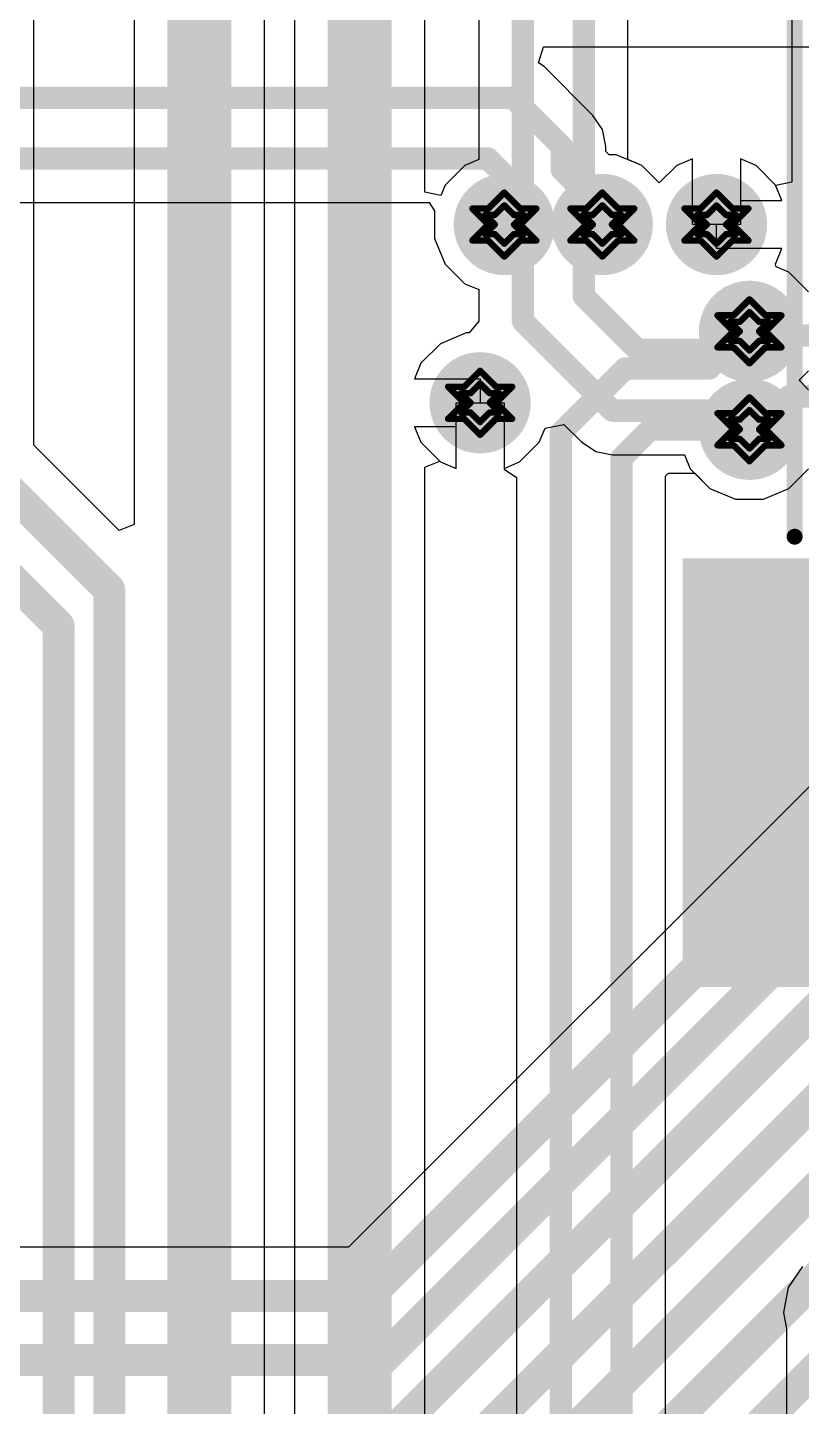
# Model space of a CAD drawing. Header units: inches. Extents: x -18 to 237, y -41 to 211.
# Drawn here: x 38.44 to 44.58, y 49.55 to 60.5 of the extents above; entities that cross this region are included whole.
import ezdxf

# ---------------------------------------------------------------- set-up
doc = ezdxf.new("R2010")
doc.units = ezdxf.units.IN
for name, color, linetype in [('Bottom Layer', 5, 'Continuous'), ('Bottom Solder', 6, 'Continuous'), ('Drill Drawing', 1, 'Continuous'), ('Top Layer', 1, 'Continuous'), ('Top Overlay', 2, 'Continuous'), ('Top Paste', 8, 'Continuous'), ('Top Solder', 216, 'Continuous'), ('Via Holes', 16, 'Continuous')]:
    doc.layers.add(name, color=color, linetype=linetype)

# ---------------------------------------------------------------- blocks, each defined once
blk = doc.blocks.new('91304_99_052R2_105')
at = {"layer": 'Top Layer'}
blk.add_hatch(color=1, dxfattribs=at).paths.add_polyline_path([(-13.5, -5.1), (-15.8, -5.1), (-15.8, -1.9), (-13.5, -1.9)])
at = {"layer": 'Top Paste'}
blk.add_hatch(color=8, dxfattribs=at).paths.add_polyline_path([(-13.5, -5.1), (-15.8, -5.1), (-15.8, -1.9), (-13.5, -1.9)])
at = {"layer": 'Top Solder'}
blk.add_hatch(color=216, dxfattribs=at).paths.add_polyline_path([(-13.398, -5.202), (-15.902, -5.202), (-15.902, -1.798), (-13.398, -1.798)])
at = {"layer": 'Top Overlay', "const_width": 0.127}
blk.add_lwpolyline([(-15.011, -1.626), (-15.011, 4.597)], dxfattribs=at)
at = {"layer": 'Top Overlay', "const_width": 0.0635}
blk.add_lwpolyline([(-15.043, -1.626, 1), (-14.98, -1.626, 1)], format="xyb", close=True, dxfattribs=at)

msp = doc.modelspace()

# ---------------------------------------------------------------- hatches: boundary and pattern name
at = {"layer": 'Bottom Layer'}
h = msp.add_hatch(color=5, dxfattribs=at)
edge = h.paths.add_edge_path()
edge.add_arc((42.224, 58.931), 0.3, 0, 360)
h = msp.add_hatch(color=5, dxfattribs=at)
edge = h.paths.add_edge_path()
edge.add_arc((43.002, 58.931), 0.3, 0, 360)
h = msp.add_hatch(color=5, dxfattribs=at)
edge = h.paths.add_edge_path()
edge.add_arc((43.909, 58.931), 0.3, 0, 360)
h = msp.add_hatch(color=5, dxfattribs=at)
edge = h.paths.add_edge_path()
edge.add_arc((44.171, 58.083), 0.3, 0, 360)
h = msp.add_hatch(color=5, dxfattribs=at)
edge = h.paths.add_edge_path()
edge.add_arc((42.032, 57.516), 0.3, 0, 360)
h = msp.add_hatch(color=5, dxfattribs=at)
edge = h.paths.add_edge_path()
edge.add_arc((44.171, 57.305), 0.3, 0, 360)
at = {"layer": 'Bottom Solder'}
h = msp.add_hatch(color=6, dxfattribs=at)
edge = h.paths.add_edge_path()
edge.add_arc((42.224, 58.931), 0.402, 0, 360)
h = msp.add_hatch(color=6, dxfattribs=at)
edge = h.paths.add_edge_path()
edge.add_arc((43.002, 58.931), 0.402, 0, 360)
h = msp.add_hatch(color=6, dxfattribs=at)
edge = h.paths.add_edge_path()
edge.add_arc((43.909, 58.931), 0.402, 0, 360)
h = msp.add_hatch(color=6, dxfattribs=at)
edge = h.paths.add_edge_path()
edge.add_arc((44.171, 58.083), 0.402, 0, 360)
h = msp.add_hatch(color=6, dxfattribs=at)
edge = h.paths.add_edge_path()
edge.add_arc((42.032, 57.516), 0.402, 0, 360)
h = msp.add_hatch(color=6, dxfattribs=at)
edge = h.paths.add_edge_path()
edge.add_arc((44.171, 57.305), 0.402, 0, 360)
at = {"layer": 'Top Layer'}
h = msp.add_hatch(color=1, dxfattribs=at)
edge = h.paths.add_edge_path()
edge.add_arc((42.224, 58.931), 0.3, 0, 360)
h = msp.add_hatch(color=1, dxfattribs=at)
edge = h.paths.add_edge_path()
edge.add_arc((43.002, 58.931), 0.3, 0, 360)
h = msp.add_hatch(color=1, dxfattribs=at)
edge = h.paths.add_edge_path()
edge.add_arc((43.909, 58.931), 0.3, 0, 360)
h = msp.add_hatch(color=1, dxfattribs=at)
edge = h.paths.add_edge_path()
edge.add_arc((44.171, 58.083), 0.3, 0, 360)
h = msp.add_hatch(color=1, dxfattribs=at)
edge = h.paths.add_edge_path()
edge.add_arc((42.032, 57.516), 0.3, 0, 360)
h = msp.add_hatch(color=1, dxfattribs=at)
edge = h.paths.add_edge_path()
edge.add_arc((44.171, 57.305), 0.3, 0, 360)
at = {"layer": 'Top Solder'}
h = msp.add_hatch(color=216, dxfattribs=at)
edge = h.paths.add_edge_path()
edge.add_arc((42.224, 58.931), 0.402, 0, 360)
h = msp.add_hatch(color=216, dxfattribs=at)
edge = h.paths.add_edge_path()
edge.add_arc((43.002, 58.931), 0.402, 0, 360)
h = msp.add_hatch(color=216, dxfattribs=at)
edge = h.paths.add_edge_path()
edge.add_arc((43.909, 58.931), 0.402, 0, 360)
h = msp.add_hatch(color=216, dxfattribs=at)
edge = h.paths.add_edge_path()
edge.add_arc((44.171, 58.083), 0.402, 0, 360)
h = msp.add_hatch(color=216, dxfattribs=at)
edge = h.paths.add_edge_path()
edge.add_arc((42.032, 57.516), 0.402, 0, 360)
h = msp.add_hatch(color=216, dxfattribs=at)
edge = h.paths.add_edge_path()
edge.add_arc((44.171, 57.305), 0.402, 0, 360)
at = {"layer": 'Via Holes'}
h = msp.add_hatch(color=7, dxfattribs=at)
edge = h.paths.add_edge_path()
edge.add_arc((42.224, 58.931), 0.15, 0, 360)
h = msp.add_hatch(color=7, dxfattribs=at)
edge = h.paths.add_edge_path()
edge.add_arc((43.002, 58.931), 0.15, 0, 360)
h = msp.add_hatch(color=7, dxfattribs=at)
edge = h.paths.add_edge_path()
edge.add_arc((43.909, 58.931), 0.15, 0, 360)
h = msp.add_hatch(color=7, dxfattribs=at)
edge = h.paths.add_edge_path()
edge.add_arc((44.171, 58.083), 0.15, 0, 360)
h = msp.add_hatch(color=7, dxfattribs=at)
edge = h.paths.add_edge_path()
edge.add_arc((42.032, 57.516), 0.15, 0, 360)
h = msp.add_hatch(color=7, dxfattribs=at)
edge = h.paths.add_edge_path()
edge.add_arc((44.171, 57.305), 0.15, 0, 360)

# ---------------------------------------------------------------- linework, layer by layer
at = {"layer": 'Bottom Layer'}
for p, q in [((42.496, 60.215), (42.534, 60.342)), ((42.534, 60.342), (48.538, 60.342)), ((42.541, 60.185), (42.496, 60.215)), ((42.928, 59.798), (42.541, 60.185)), ((43.004, 59.685), (42.928, 59.798)), ((43.031, 59.551), (43.004, 59.685)), ((43.031, 59.511), (43.031, 59.551)), ((43.057, 59.485), (43.031, 59.511)), ((43.112, 59.485), (43.057, 59.485)), ((43.316, 59.401), (43.112, 59.485)), ((43.455, 59.261), (43.316, 59.401)), ((43.595, 59.401), (43.455, 59.261)), ((43.718, 59.452), (43.595, 59.401)), ((43.718, 58.931), (43.718, 59.452)), ((44.223, 59.401), (44.099, 59.452)), ((44.099, 59.452), (44.099, 59.122)), ((44.378, 59.245), (44.223, 59.401)), ((44.429, 59.122), (44.378, 59.245)), ((38.306, 59.105), (41.627, 59.105)), ((41.627, 59.105), (41.67, 59.041)), ((41.67, 59.041), (41.67, 58.821)), ((44.099, 59.122), (44.429, 59.122)), ((43.909, 58.931), (43.718, 58.931)), ((43.909, 58.741), (43.909, 58.931)), ((41.67, 58.821), (41.755, 58.617)), ((44.429, 58.741), (43.909, 58.741)), ((44.378, 58.617), (44.429, 58.741)), ((41.755, 58.617), (41.911, 58.461)), ((44.383, 58.595), (44.378, 58.617)), ((44.484, 58.553), (44.383, 58.595)), ((44.64, 58.397), (44.484, 58.553)), ((41.911, 58.461), (42.022, 58.415)), ((42.022, 58.415), (42.022, 58.164)), ((42.022, 58.164), (41.945, 58.07)), ((41.922, 58.07), (41.718, 57.985)), ((41.945, 58.07), (41.922, 58.07)), ((41.718, 57.985), (41.562, 57.829)), ((41.562, 57.829), (41.511, 57.706)), ((41.511, 57.706), (42.032, 57.706)), ((42.032, 57.706), (42.032, 57.516)), ((44.565, 57.694), (44.64, 57.769)), ((44.64, 57.619), (44.565, 57.694)), ((42.032, 57.516), (42.223, 57.516)), ((42.223, 57.516), (42.223, 56.995)), ((41.842, 57.325), (41.511, 57.325)), ((41.511, 57.325), (41.562, 57.202)), ((41.842, 56.995), (41.842, 57.325)), ((42.502, 57.202), (42.548, 57.314)), ((42.548, 57.314), (42.698, 57.344)), ((42.698, 57.344), (42.836, 57.206)), ((41.562, 57.202), (41.718, 57.046)), ((42.346, 57.046), (42.502, 57.202)), ((42.836, 57.206), (42.95, 57.13)), ((41.718, 57.046), (41.842, 56.995)), ((42.223, 56.995), (42.346, 57.046)), ((42.95, 57.13), (43.083, 57.103)), ((43.083, 57.103), (43.655, 57.103)), ((43.655, 57.103), (43.701, 56.992)), ((43.701, 56.992), (43.857, 56.836)), ((44.484, 56.836), (44.64, 56.992)), ((47.074, 56.897), (40.987, 50.81)), ((43.857, 56.836), (44.06, 56.751)), ((44.281, 56.751), (44.484, 56.836)), ((44.06, 56.751), (44.281, 56.751)), ((40.987, 50.81), (32.015, 50.81))]:
    msp.add_line(p, q, dxfattribs=at)
for points, const_width in [([(37.961, 59.938), (42.294, 59.938)], 0.178), ([(42.294, 59.938), (42.681, 59.551)], 0.178), ([(42.681, 59.366), (42.681, 59.551)], 0.178), ([(38.161, 59.455), (42.094, 59.455)], 0.178), ([(42.094, 59.455), (42.198, 59.351)], 0.178), ([(42.681, 59.366), (43.002, 59.045)], 0.178), ([(42.198, 58.957), (42.198, 59.351)], 0.178), ([(43.002, 58.931), (43.002, 59.045)], 0.178), ([(42.198, 58.957), (42.224, 58.931)], 0.178), ([(42.224, 58.817), (42.224, 58.931)], 0.178), ([(43.002, 58.817), (43.002, 58.931)], 0.178), ([(42.224, 58.817), (42.372, 58.669)], 0.178), ([(42.855, 58.669), (43.002, 58.817)], 0.178), ([(42.372, 58.164), (42.372, 58.669)], 0.178), ([(42.855, 58.364), (42.855, 58.669)], 0.178), ([(42.855, 58.364), (43.283, 57.936)], 0.178), ([(42.372, 58.164), (43.083, 57.453)], 0.178), ([(43.909, 57.936), (44.056, 58.083)], 0.178), ([(44.056, 58.083), (44.171, 58.083)], 0.178), ([(43.283, 57.936), (43.909, 57.936)], 0.178), ([(43.083, 57.453), (43.909, 57.453)], 0.178), ([(43.909, 57.453), (44.056, 57.305)], 0.178), ([(44.056, 57.305), (44.171, 57.305)], 0.178), ([(41.148, 50.422), (47.697, 56.971)], 0.254), ([(41.252, 49.914), (47.928, 56.59)], 0.254), ([(41.399, 49.406), (48.13, 56.137)], 0.254), ([(41.359, 48.644), (46.744, 54.029)], 0.254), ([(41.196, 47.78), (47.042, 53.626)], 0.254), ([(41.172, 47.038), (47.347, 53.213)], 0.254), ([(41.27, 46.418), (47.641, 52.789)], 0.254), ([(19.558, 50.422), (41.148, 50.422)], 0.254), ([(24.215, 49.914), (41.252, 49.914)], 0.254)]:
    msp.add_lwpolyline(points, dxfattribs=dict(at, const_width=const_width))
for points, const_width in [([(42.25, 59.938, 1), (42.339, 59.938, 1)], 0.0889), ([(42.25, 59.938, 1), (42.339, 59.938, 1)], 0.0889), ([(42.637, 59.551, 1), (42.726, 59.551, 1)], 0.0889), ([(42.637, 59.551, 1), (42.726, 59.551, 1)], 0.0889), ([(42.05, 59.455, 1), (42.139, 59.455, 1)], 0.0889), ([(42.05, 59.455, 1), (42.139, 59.455, 1)], 0.0889), ([(42.637, 59.366, 1), (42.726, 59.366, 1)], 0.0889), ([(42.637, 59.366, 1), (42.726, 59.366, 1)], 0.0889), ([(42.154, 59.351, 1), (42.243, 59.351, 1)], 0.0889), ([(42.154, 59.351, 1), (42.243, 59.351, 1)], 0.0889), ([(42.958, 59.045, 1), (43.047, 59.045, 1)], 0.0889), ([(42.958, 59.045, 1), (43.047, 59.045, 1)], 0.0889), ([(42.154, 58.957, 1), (42.243, 58.957, 1)], 0.0889), ([(42.154, 58.957, 1), (42.243, 58.957, 1)], 0.0889), ([(42.18, 58.931, 1), (42.269, 58.931, 1)], 0.0889), ([(42.18, 58.931, 1), (42.269, 58.931, 1)], 0.0889), ([(42.958, 58.931, 1), (43.047, 58.931, 1)], 0.0889), ([(42.958, 58.931, 1), (43.047, 58.931, 1)], 0.0889), ([(42.18, 58.817, 1), (42.269, 58.817, 1)], 0.0889), ([(42.18, 58.817, 1), (42.269, 58.817, 1)], 0.0889), ([(42.958, 58.817, 1), (43.047, 58.817, 1)], 0.0889), ([(42.958, 58.817, 1), (43.047, 58.817, 1)], 0.0889), ([(42.328, 58.669, 1), (42.416, 58.669, 1)], 0.0889), ([(42.328, 58.669, 1), (42.416, 58.669, 1)], 0.0889), ([(42.81, 58.669, 1), (42.899, 58.669, 1)], 0.0889), ([(42.81, 58.669, 1), (42.899, 58.669, 1)], 0.0889), ([(42.81, 58.364, 1), (42.899, 58.364, 1)], 0.0889), ([(42.81, 58.364, 1), (42.899, 58.364, 1)], 0.0889), ([(42.328, 58.164, 1), (42.416, 58.164, 1)], 0.0889), ([(42.328, 58.164, 1), (42.416, 58.164, 1)], 0.0889), ([(44.012, 58.083, 1), (44.101, 58.083, 1)], 0.0889), ([(44.012, 58.083, 1), (44.101, 58.083, 1)], 0.0889), ([(44.126, 58.083, 1), (44.215, 58.083, 1)], 0.0889), ([(43.239, 57.936, 1), (43.328, 57.936, 1)], 0.0889), ([(43.239, 57.936, 1), (43.328, 57.936, 1)], 0.0889), ([(43.864, 57.936, 1), (43.953, 57.936, 1)], 0.0889), ([(43.864, 57.936, 1), (43.953, 57.936, 1)], 0.0889), ([(43.039, 57.453, 1), (43.128, 57.453, 1)], 0.0889), ([(43.039, 57.453, 1), (43.128, 57.453, 1)], 0.0889), ([(43.864, 57.453, 1), (43.953, 57.453, 1)], 0.0889), ([(43.864, 57.453, 1), (43.953, 57.453, 1)], 0.0889), ([(44.012, 57.305, 1), (44.101, 57.305, 1)], 0.0889), ([(44.012, 57.305, 1), (44.101, 57.305, 1)], 0.0889), ([(44.126, 57.305, 1), (44.215, 57.305, 1)], 0.0889), ([(41.085, 50.422, 1), (41.212, 50.422, 1)], 0.127), ([(41.085, 50.422, 1), (41.212, 50.422, 1)], 0.127), ([(41.188, 49.914, 1), (41.315, 49.914, 1)], 0.127), ([(41.188, 49.914, 1), (41.315, 49.914, 1)], 0.127)]:
    msp.add_lwpolyline(points, format="xyb", close=True, dxfattribs=dict(at, const_width=const_width))
at = {"layer": 'Drill Drawing', "const_width": 0.0508}
for points in [[(42.097, 59.058), (42.224, 59.185)], [(42.224, 59.185), (42.351, 59.058)], [(42.875, 59.058), (43.002, 59.185)], [(43.002, 59.185), (43.129, 59.058)], [(43.782, 59.058), (43.909, 59.185)], [(43.909, 59.185), (44.036, 59.058)], [(41.97, 59.058), (42.097, 58.931)], [(41.97, 59.058), (42.097, 59.058)], [(42.072, 59.007), (42.148, 58.931)], [(42.072, 59.007), (42.148, 59.007)], [(42.148, 59.007), (42.224, 59.083)], [(42.224, 59.083), (42.301, 59.007)], [(42.301, 59.007), (42.377, 59.007)], [(42.301, 58.931), (42.377, 59.007)], [(42.351, 59.058), (42.478, 59.058)], [(42.351, 58.931), (42.478, 59.058)], [(42.748, 59.058), (42.875, 58.931)], [(42.748, 59.058), (42.875, 59.058)], [(42.85, 59.007), (42.926, 58.931)], [(42.85, 59.007), (42.926, 59.007)], [(42.926, 59.007), (43.002, 59.083)], [(43.002, 59.083), (43.078, 59.007)], [(43.078, 59.007), (43.155, 59.007)], [(43.078, 58.931), (43.155, 59.007)], [(43.129, 59.058), (43.256, 59.058)], [(43.129, 58.931), (43.256, 59.058)], [(43.655, 59.058), (43.782, 58.931)], [(43.655, 59.058), (43.782, 59.058)], [(43.756, 59.007), (43.833, 58.931)], [(43.756, 59.007), (43.833, 59.007)], [(43.833, 59.007), (43.909, 59.083)], [(43.909, 59.083), (43.985, 59.007)], [(43.985, 59.007), (44.061, 59.007)], [(43.985, 58.931), (44.061, 59.007)], [(44.036, 59.058), (44.163, 59.058)], [(44.036, 58.931), (44.163, 59.058)], [(41.97, 58.804), (42.097, 58.931)], [(42.072, 58.855), (42.148, 58.931)], [(42.301, 58.931), (42.377, 58.855)], [(42.351, 58.931), (42.478, 58.804)], [(42.748, 58.804), (42.875, 58.931)], [(42.85, 58.855), (42.926, 58.931)], [(43.078, 58.931), (43.155, 58.855)], [(43.129, 58.931), (43.256, 58.804)], [(43.655, 58.804), (43.782, 58.931)], [(43.756, 58.855), (43.833, 58.931)], [(43.985, 58.931), (44.061, 58.855)], [(44.036, 58.931), (44.163, 58.804)], [(41.97, 58.804), (42.097, 58.804)], [(42.072, 58.855), (42.148, 58.855)], [(42.097, 58.804), (42.224, 58.677)], [(42.148, 58.855), (42.224, 58.779)], [(42.224, 58.779), (42.301, 58.855)], [(42.224, 58.677), (42.351, 58.804)], [(42.301, 58.855), (42.377, 58.855)], [(42.351, 58.804), (42.478, 58.804)], [(42.748, 58.804), (42.875, 58.804)], [(42.85, 58.855), (42.926, 58.855)], [(42.875, 58.804), (43.002, 58.677)], [(42.926, 58.855), (43.002, 58.779)], [(43.002, 58.779), (43.078, 58.855)], [(43.002, 58.677), (43.129, 58.804)], [(43.078, 58.855), (43.155, 58.855)], [(43.129, 58.804), (43.256, 58.804)], [(43.655, 58.804), (43.782, 58.804)], [(43.756, 58.855), (43.833, 58.855)], [(43.782, 58.804), (43.909, 58.677)], [(43.833, 58.855), (43.909, 58.779)], [(43.909, 58.779), (43.985, 58.855)], [(43.909, 58.677), (44.036, 58.804)], [(43.985, 58.855), (44.061, 58.855)], [(44.036, 58.804), (44.163, 58.804)], [(44.044, 58.21), (44.171, 58.337)], [(44.171, 58.337), (44.298, 58.21)], [(44.094, 58.159), (44.171, 58.236)], [(44.171, 58.236), (44.247, 58.159)], [(43.917, 58.21), (44.044, 58.083)], [(43.917, 58.21), (44.044, 58.21)], [(44.018, 58.159), (44.094, 58.083)], [(44.018, 58.159), (44.094, 58.159)], [(44.247, 58.159), (44.323, 58.159)], [(44.247, 58.083), (44.323, 58.159)], [(44.298, 58.21), (44.425, 58.21)], [(44.298, 58.083), (44.425, 58.21)], [(43.917, 57.956), (44.044, 58.083)], [(44.018, 58.007), (44.094, 58.083)], [(44.018, 58.007), (44.094, 58.007)], [(44.094, 58.007), (44.171, 57.931)], [(44.171, 57.931), (44.247, 58.007)], [(44.247, 58.083), (44.323, 58.007)], [(44.247, 58.007), (44.323, 58.007)], [(44.298, 58.083), (44.425, 57.956)], [(43.917, 57.956), (44.044, 57.956)], [(44.044, 57.956), (44.171, 57.829)], [(44.171, 57.829), (44.298, 57.956)], [(44.298, 57.956), (44.425, 57.956)], [(41.905, 57.643), (42.032, 57.77)], [(42.032, 57.77), (42.159, 57.643)], [(41.778, 57.643), (41.905, 57.516)], [(41.778, 57.643), (41.905, 57.643)], [(41.88, 57.592), (41.956, 57.516)], [(41.88, 57.592), (41.956, 57.592)], [(41.956, 57.592), (42.032, 57.668)], [(42.032, 57.668), (42.108, 57.592)], [(42.108, 57.592), (42.184, 57.592)], [(42.108, 57.516), (42.184, 57.592)], [(42.159, 57.643), (42.286, 57.643)], [(42.159, 57.516), (42.286, 57.643)], [(41.778, 57.389), (41.905, 57.516)], [(41.88, 57.439), (41.956, 57.516)], [(42.108, 57.516), (42.184, 57.439)], [(42.159, 57.516), (42.286, 57.389)], [(44.044, 57.432), (44.171, 57.559)], [(44.171, 57.559), (44.298, 57.432)], [(41.778, 57.389), (41.905, 57.389)], [(41.88, 57.439), (41.956, 57.439)], [(41.905, 57.389), (42.032, 57.262)], [(41.956, 57.439), (42.032, 57.363)], [(42.032, 57.363), (42.108, 57.439)], [(42.032, 57.262), (42.159, 57.389)], [(42.108, 57.439), (42.184, 57.439)], [(42.159, 57.389), (42.286, 57.389)], [(43.917, 57.432), (44.044, 57.305)], [(43.917, 57.432), (44.044, 57.432)], [(44.018, 57.382), (44.094, 57.305)], [(44.018, 57.382), (44.094, 57.382)], [(44.094, 57.382), (44.171, 57.458)], [(44.171, 57.458), (44.247, 57.382)], [(44.247, 57.382), (44.323, 57.382)], [(44.247, 57.305), (44.323, 57.382)], [(44.298, 57.432), (44.425, 57.432)], [(44.298, 57.305), (44.425, 57.432)], [(43.917, 57.178), (44.044, 57.305)], [(44.018, 57.229), (44.094, 57.305)], [(44.247, 57.305), (44.323, 57.229)], [(44.298, 57.305), (44.425, 57.178)], [(43.917, 57.178), (44.044, 57.178)], [(44.018, 57.229), (44.094, 57.229)], [(44.044, 57.178), (44.171, 57.051)], [(44.094, 57.229), (44.171, 57.153)], [(44.171, 57.153), (44.247, 57.229)], [(44.171, 57.051), (44.298, 57.178)], [(44.247, 57.229), (44.323, 57.229)], [(44.298, 57.178), (44.425, 57.178)]]:
    msp.add_lwpolyline(points, dxfattribs=at)
at = {"layer": 'Drill Drawing', "const_width": 0.0254}
for points in [[(42.212, 59.185, 1), (42.237, 59.185, 1)], [(42.212, 59.185, 1), (42.237, 59.185, 1)], [(42.99, 59.185, 1), (43.015, 59.185, 1)], [(42.99, 59.185, 1), (43.015, 59.185, 1)], [(43.896, 59.185, 1), (43.921, 59.185, 1)], [(43.896, 59.185, 1), (43.921, 59.185, 1)], [(41.958, 59.058, 1), (41.983, 59.058, 1)], [(41.958, 59.058, 1), (41.983, 59.058, 1)], [(42.059, 59.007, 1), (42.085, 59.007, 1)], [(42.059, 59.007, 1), (42.085, 59.007, 1)], [(42.085, 59.058, 1), (42.11, 59.058, 1)], [(42.085, 59.058, 1), (42.11, 59.058, 1)], [(42.136, 59.007, 1), (42.161, 59.007, 1)], [(42.136, 59.007, 1), (42.161, 59.007, 1)], [(42.212, 59.083, 1), (42.237, 59.083, 1)], [(42.212, 59.083, 1), (42.237, 59.083, 1)], [(42.288, 59.007, 1), (42.313, 59.007, 1)], [(42.288, 59.007, 1), (42.313, 59.007, 1)], [(42.339, 59.058, 1), (42.364, 59.058, 1)], [(42.339, 59.058, 1), (42.364, 59.058, 1)], [(42.364, 59.007, 1), (42.39, 59.007, 1)], [(42.364, 59.007, 1), (42.39, 59.007, 1)], [(42.466, 59.058, 1), (42.491, 59.058, 1)], [(42.466, 59.058, 1), (42.491, 59.058, 1)], [(42.736, 59.058, 1), (42.761, 59.058, 1)], [(42.736, 59.058, 1), (42.761, 59.058, 1)], [(42.837, 59.007, 1), (42.863, 59.007, 1)], [(42.837, 59.007, 1), (42.863, 59.007, 1)], [(42.863, 59.058, 1), (42.888, 59.058, 1)], [(42.863, 59.058, 1), (42.888, 59.058, 1)], [(42.913, 59.007, 1), (42.939, 59.007, 1)], [(42.913, 59.007, 1), (42.939, 59.007, 1)], [(42.99, 59.083, 1), (43.015, 59.083, 1)], [(42.99, 59.083, 1), (43.015, 59.083, 1)], [(43.066, 59.007, 1), (43.091, 59.007, 1)], [(43.066, 59.007, 1), (43.091, 59.007, 1)], [(43.117, 59.058, 1), (43.142, 59.058, 1)], [(43.117, 59.058, 1), (43.142, 59.058, 1)], [(43.142, 59.007, 1), (43.167, 59.007, 1)], [(43.142, 59.007, 1), (43.167, 59.007, 1)], [(43.244, 59.058, 1), (43.269, 59.058, 1)], [(43.244, 59.058, 1), (43.269, 59.058, 1)], [(43.642, 59.058, 1), (43.667, 59.058, 1)], [(43.642, 59.058, 1), (43.667, 59.058, 1)], [(43.744, 59.007, 1), (43.769, 59.007, 1)], [(43.744, 59.007, 1), (43.769, 59.007, 1)], [(43.769, 59.058, 1), (43.794, 59.058, 1)], [(43.769, 59.058, 1), (43.794, 59.058, 1)], [(43.82, 59.007, 1), (43.845, 59.007, 1)], [(43.82, 59.007, 1), (43.845, 59.007, 1)], [(43.896, 59.083, 1), (43.921, 59.083, 1)], [(43.896, 59.083, 1), (43.921, 59.083, 1)], [(43.972, 59.007, 1), (43.998, 59.007, 1)], [(43.972, 59.007, 1), (43.998, 59.007, 1)], [(44.023, 59.058, 1), (44.048, 59.058, 1)], [(44.023, 59.058, 1), (44.048, 59.058, 1)], [(44.048, 59.007, 1), (44.074, 59.007, 1)], [(44.048, 59.007, 1), (44.074, 59.007, 1)], [(44.15, 59.058, 1), (44.175, 59.058, 1)], [(44.15, 59.058, 1), (44.175, 59.058, 1)], [(42.085, 58.931, 1), (42.11, 58.931, 1)], [(42.085, 58.931, 1), (42.11, 58.931, 1)], [(42.136, 58.931, 1), (42.161, 58.931, 1)], [(42.136, 58.931, 1), (42.161, 58.931, 1)], [(42.288, 58.931, 1), (42.313, 58.931, 1)], [(42.288, 58.931, 1), (42.313, 58.931, 1)], [(42.339, 58.931, 1), (42.364, 58.931, 1)], [(42.339, 58.931, 1), (42.364, 58.931, 1)], [(42.863, 58.931, 1), (42.888, 58.931, 1)], [(42.863, 58.931, 1), (42.888, 58.931, 1)], [(42.913, 58.931, 1), (42.939, 58.931, 1)], [(42.913, 58.931, 1), (42.939, 58.931, 1)], [(43.066, 58.931, 1), (43.091, 58.931, 1)], [(43.066, 58.931, 1), (43.091, 58.931, 1)], [(43.117, 58.931, 1), (43.142, 58.931, 1)], [(43.117, 58.931, 1), (43.142, 58.931, 1)], [(43.769, 58.931, 1), (43.794, 58.931, 1)], [(43.769, 58.931, 1), (43.794, 58.931, 1)], [(43.82, 58.931, 1), (43.845, 58.931, 1)], [(43.82, 58.931, 1), (43.845, 58.931, 1)], [(43.972, 58.931, 1), (43.998, 58.931, 1)], [(43.972, 58.931, 1), (43.998, 58.931, 1)], [(44.023, 58.931, 1), (44.048, 58.931, 1)], [(44.023, 58.931, 1), (44.048, 58.931, 1)], [(41.958, 58.804, 1), (41.983, 58.804, 1)], [(41.958, 58.804, 1), (41.983, 58.804, 1)], [(42.059, 58.855, 1), (42.085, 58.855, 1)], [(42.059, 58.855, 1), (42.085, 58.855, 1)], [(42.085, 58.804, 1), (42.11, 58.804, 1)], [(42.085, 58.804, 1), (42.11, 58.804, 1)], [(42.136, 58.855, 1), (42.161, 58.855, 1)], [(42.136, 58.855, 1), (42.161, 58.855, 1)], [(42.212, 58.779, 1), (42.237, 58.779, 1)], [(42.212, 58.779, 1), (42.237, 58.779, 1)], [(42.288, 58.855, 1), (42.313, 58.855, 1)], [(42.288, 58.855, 1), (42.313, 58.855, 1)], [(42.339, 58.804, 1), (42.364, 58.804, 1)], [(42.339, 58.804, 1), (42.364, 58.804, 1)], [(42.364, 58.855, 1), (42.39, 58.855, 1)], [(42.364, 58.855, 1), (42.39, 58.855, 1)], [(42.466, 58.804, 1), (42.491, 58.804, 1)], [(42.466, 58.804, 1), (42.491, 58.804, 1)], [(42.736, 58.804, 1), (42.761, 58.804, 1)], [(42.736, 58.804, 1), (42.761, 58.804, 1)], [(42.837, 58.855, 1), (42.863, 58.855, 1)], [(42.837, 58.855, 1), (42.863, 58.855, 1)], [(42.863, 58.804, 1), (42.888, 58.804, 1)], [(42.863, 58.804, 1), (42.888, 58.804, 1)], [(42.913, 58.855, 1), (42.939, 58.855, 1)], [(42.913, 58.855, 1), (42.939, 58.855, 1)], [(42.99, 58.779, 1), (43.015, 58.779, 1)], [(42.99, 58.779, 1), (43.015, 58.779, 1)], [(43.066, 58.855, 1), (43.091, 58.855, 1)], [(43.066, 58.855, 1), (43.091, 58.855, 1)], [(43.117, 58.804, 1), (43.142, 58.804, 1)], [(43.117, 58.804, 1), (43.142, 58.804, 1)], [(43.142, 58.855, 1), (43.167, 58.855, 1)], [(43.142, 58.855, 1), (43.167, 58.855, 1)], [(43.244, 58.804, 1), (43.269, 58.804, 1)], [(43.244, 58.804, 1), (43.269, 58.804, 1)], [(43.642, 58.804, 1), (43.667, 58.804, 1)], [(43.642, 58.804, 1), (43.667, 58.804, 1)], [(43.744, 58.855, 1), (43.769, 58.855, 1)], [(43.744, 58.855, 1), (43.769, 58.855, 1)], [(43.769, 58.804, 1), (43.794, 58.804, 1)], [(43.769, 58.804, 1), (43.794, 58.804, 1)], [(43.82, 58.855, 1), (43.845, 58.855, 1)], [(43.82, 58.855, 1), (43.845, 58.855, 1)], [(43.896, 58.779, 1), (43.921, 58.779, 1)], [(43.896, 58.779, 1), (43.921, 58.779, 1)], [(43.972, 58.855, 1), (43.998, 58.855, 1)], [(43.972, 58.855, 1), (43.998, 58.855, 1)], [(44.023, 58.804, 1), (44.048, 58.804, 1)], [(44.023, 58.804, 1), (44.048, 58.804, 1)], [(44.048, 58.855, 1), (44.074, 58.855, 1)], [(44.048, 58.855, 1), (44.074, 58.855, 1)], [(44.15, 58.804, 1), (44.175, 58.804, 1)], [(44.15, 58.804, 1), (44.175, 58.804, 1)], [(42.212, 58.677, 1), (42.237, 58.677, 1)], [(42.212, 58.677, 1), (42.237, 58.677, 1)], [(42.99, 58.677, 1), (43.015, 58.677, 1)], [(42.99, 58.677, 1), (43.015, 58.677, 1)], [(43.896, 58.677, 1), (43.921, 58.677, 1)], [(43.896, 58.677, 1), (43.921, 58.677, 1)], [(44.158, 58.337, 1), (44.183, 58.337, 1)], [(44.158, 58.337, 1), (44.183, 58.337, 1)], [(44.158, 58.236, 1), (44.183, 58.236, 1)], [(44.158, 58.236, 1), (44.183, 58.236, 1)], [(43.904, 58.21, 1), (43.929, 58.21, 1)], [(43.904, 58.21, 1), (43.929, 58.21, 1)], [(44.006, 58.159, 1), (44.031, 58.159, 1)], [(44.006, 58.159, 1), (44.031, 58.159, 1)], [(44.031, 58.21, 1), (44.056, 58.21, 1)], [(44.031, 58.21, 1), (44.056, 58.21, 1)], [(44.082, 58.159, 1), (44.107, 58.159, 1)], [(44.082, 58.159, 1), (44.107, 58.159, 1)], [(44.234, 58.159, 1), (44.26, 58.159, 1)], [(44.234, 58.159, 1), (44.26, 58.159, 1)], [(44.285, 58.21, 1), (44.31, 58.21, 1)], [(44.285, 58.21, 1), (44.31, 58.21, 1)], [(44.31, 58.159, 1), (44.336, 58.159, 1)], [(44.31, 58.159, 1), (44.336, 58.159, 1)], [(44.412, 58.21, 1), (44.437, 58.21, 1)], [(44.412, 58.21, 1), (44.437, 58.21, 1)], [(44.006, 58.007, 1), (44.031, 58.007, 1)], [(44.006, 58.007, 1), (44.031, 58.007, 1)], [(44.031, 58.083, 1), (44.056, 58.083, 1)], [(44.031, 58.083, 1), (44.056, 58.083, 1)], [(44.082, 58.083, 1), (44.107, 58.083, 1)], [(44.082, 58.083, 1), (44.107, 58.083, 1)], [(44.082, 58.007, 1), (44.107, 58.007, 1)], [(44.082, 58.007, 1), (44.107, 58.007, 1)], [(44.234, 58.083, 1), (44.26, 58.083, 1)], [(44.234, 58.083, 1), (44.26, 58.083, 1)], [(44.234, 58.007, 1), (44.26, 58.007, 1)], [(44.234, 58.007, 1), (44.26, 58.007, 1)], [(44.285, 58.083, 1), (44.31, 58.083, 1)], [(44.285, 58.083, 1), (44.31, 58.083, 1)], [(44.31, 58.007, 1), (44.336, 58.007, 1)], [(44.31, 58.007, 1), (44.336, 58.007, 1)], [(43.904, 57.956, 1), (43.929, 57.956, 1)], [(43.904, 57.956, 1), (43.929, 57.956, 1)], [(44.031, 57.956, 1), (44.056, 57.956, 1)], [(44.031, 57.956, 1), (44.056, 57.956, 1)], [(44.158, 57.931, 1), (44.183, 57.931, 1)], [(44.158, 57.931, 1), (44.183, 57.931, 1)], [(44.285, 57.956, 1), (44.31, 57.956, 1)], [(44.285, 57.956, 1), (44.31, 57.956, 1)], [(44.412, 57.956, 1), (44.437, 57.956, 1)], [(44.412, 57.956, 1), (44.437, 57.956, 1)], [(44.158, 57.829, 1), (44.183, 57.829, 1)], [(44.158, 57.829, 1), (44.183, 57.829, 1)], [(42.019, 57.77, 1), (42.045, 57.77, 1)], [(42.019, 57.77, 1), (42.045, 57.77, 1)], [(41.765, 57.643, 1), (41.791, 57.643, 1)], [(41.765, 57.643, 1), (41.791, 57.643, 1)], [(41.867, 57.592, 1), (41.892, 57.592, 1)], [(41.867, 57.592, 1), (41.892, 57.592, 1)], [(41.892, 57.643, 1), (41.918, 57.643, 1)], [(41.892, 57.643, 1), (41.918, 57.643, 1)], [(41.943, 57.592, 1), (41.969, 57.592, 1)], [(41.943, 57.592, 1), (41.969, 57.592, 1)], [(42.019, 57.668, 1), (42.045, 57.668, 1)], [(42.019, 57.668, 1), (42.045, 57.668, 1)], [(42.096, 57.592, 1), (42.121, 57.592, 1)], [(42.096, 57.592, 1), (42.121, 57.592, 1)], [(42.146, 57.643, 1), (42.172, 57.643, 1)], [(42.146, 57.643, 1), (42.172, 57.643, 1)], [(42.172, 57.592, 1), (42.197, 57.592, 1)], [(42.172, 57.592, 1), (42.197, 57.592, 1)], [(42.273, 57.643, 1), (42.299, 57.643, 1)], [(42.273, 57.643, 1), (42.299, 57.643, 1)], [(41.892, 57.516, 1), (41.918, 57.516, 1)], [(41.892, 57.516, 1), (41.918, 57.516, 1)], [(41.943, 57.516, 1), (41.969, 57.516, 1)], [(41.943, 57.516, 1), (41.969, 57.516, 1)], [(42.096, 57.516, 1), (42.121, 57.516, 1)], [(42.096, 57.516, 1), (42.121, 57.516, 1)], [(42.146, 57.516, 1), (42.172, 57.516, 1)], [(42.146, 57.516, 1), (42.172, 57.516, 1)], [(44.158, 57.559, 1), (44.183, 57.559, 1)], [(44.158, 57.559, 1), (44.183, 57.559, 1)], [(41.765, 57.389, 1), (41.791, 57.389, 1)], [(41.765, 57.389, 1), (41.791, 57.389, 1)], [(41.867, 57.439, 1), (41.892, 57.439, 1)], [(41.867, 57.439, 1), (41.892, 57.439, 1)], [(41.892, 57.389, 1), (41.918, 57.389, 1)], [(41.892, 57.389, 1), (41.918, 57.389, 1)], [(41.943, 57.439, 1), (41.969, 57.439, 1)], [(41.943, 57.439, 1), (41.969, 57.439, 1)], [(42.019, 57.363, 1), (42.045, 57.363, 1)], [(42.019, 57.363, 1), (42.045, 57.363, 1)], [(42.096, 57.439, 1), (42.121, 57.439, 1)], [(42.096, 57.439, 1), (42.121, 57.439, 1)], [(42.146, 57.389, 1), (42.172, 57.389, 1)], [(42.146, 57.389, 1), (42.172, 57.389, 1)], [(42.172, 57.439, 1), (42.197, 57.439, 1)], [(42.172, 57.439, 1), (42.197, 57.439, 1)], [(42.273, 57.389, 1), (42.299, 57.389, 1)], [(42.273, 57.389, 1), (42.299, 57.389, 1)], [(43.904, 57.432, 1), (43.929, 57.432, 1)], [(43.904, 57.432, 1), (43.929, 57.432, 1)], [(44.006, 57.382, 1), (44.031, 57.382, 1)], [(44.006, 57.382, 1), (44.031, 57.382, 1)], [(44.031, 57.432, 1), (44.056, 57.432, 1)], [(44.031, 57.432, 1), (44.056, 57.432, 1)], [(44.082, 57.382, 1), (44.107, 57.382, 1)], [(44.082, 57.382, 1), (44.107, 57.382, 1)], [(44.158, 57.458, 1), (44.183, 57.458, 1)], [(44.158, 57.458, 1), (44.183, 57.458, 1)], [(44.234, 57.382, 1), (44.26, 57.382, 1)], [(44.234, 57.382, 1), (44.26, 57.382, 1)], [(44.285, 57.432, 1), (44.31, 57.432, 1)], [(44.285, 57.432, 1), (44.31, 57.432, 1)], [(44.31, 57.382, 1), (44.336, 57.382, 1)], [(44.31, 57.382, 1), (44.336, 57.382, 1)], [(44.412, 57.432, 1), (44.437, 57.432, 1)], [(44.412, 57.432, 1), (44.437, 57.432, 1)], [(42.019, 57.262, 1), (42.045, 57.262, 1)], [(42.019, 57.262, 1), (42.045, 57.262, 1)], [(44.031, 57.305, 1), (44.056, 57.305, 1)], [(44.031, 57.305, 1), (44.056, 57.305, 1)], [(44.082, 57.305, 1), (44.107, 57.305, 1)], [(44.082, 57.305, 1), (44.107, 57.305, 1)], [(44.234, 57.305, 1), (44.26, 57.305, 1)], [(44.234, 57.305, 1), (44.26, 57.305, 1)], [(44.285, 57.305, 1), (44.31, 57.305, 1)], [(44.285, 57.305, 1), (44.31, 57.305, 1)], [(43.904, 57.178, 1), (43.929, 57.178, 1)], [(43.904, 57.178, 1), (43.929, 57.178, 1)], [(44.006, 57.229, 1), (44.031, 57.229, 1)], [(44.006, 57.229, 1), (44.031, 57.229, 1)], [(44.031, 57.178, 1), (44.056, 57.178, 1)], [(44.031, 57.178, 1), (44.056, 57.178, 1)], [(44.082, 57.229, 1), (44.107, 57.229, 1)], [(44.082, 57.229, 1), (44.107, 57.229, 1)], [(44.158, 57.153, 1), (44.183, 57.153, 1)], [(44.158, 57.153, 1), (44.183, 57.153, 1)], [(44.234, 57.229, 1), (44.26, 57.229, 1)], [(44.234, 57.229, 1), (44.26, 57.229, 1)], [(44.285, 57.178, 1), (44.31, 57.178, 1)], [(44.285, 57.178, 1), (44.31, 57.178, 1)], [(44.31, 57.229, 1), (44.336, 57.229, 1)], [(44.31, 57.229, 1), (44.336, 57.229, 1)], [(44.412, 57.178, 1), (44.437, 57.178, 1)], [(44.412, 57.178, 1), (44.437, 57.178, 1)], [(44.158, 57.051, 1), (44.183, 57.051, 1)], [(44.158, 57.051, 1), (44.183, 57.051, 1)]]:
    msp.add_lwpolyline(points, format="xyb", close=True, dxfattribs=at)
at = {"layer": 'Top Layer'}
for p, q in [((39.284, 64.091), (39.284, 56.55)), ((40.32, 44.661), (40.32, 64.05)), ((40.558, 63.793), (40.558, 44.556)), ((41.594, 59.188), (41.594, 63.578)), ((44.507, 63.267), (44.507, 59.267)), ((38.488, 57.179), (38.488, 62.94)), ((42.022, 62.489), (42.022, 59.447)), ((43.204, 59.447), (43.204, 62.144)), ((41.911, 59.401), (41.755, 59.245)), ((42.022, 59.447), (41.911, 59.401)), ((43.316, 59.401), (43.204, 59.447)), ((43.455, 59.261), (43.316, 59.401)), ((43.595, 59.401), (43.455, 59.261)), ((43.718, 59.452), (43.595, 59.401)), ((43.718, 58.931), (43.718, 59.452)), ((44.223, 59.401), (44.099, 59.452)), ((44.099, 59.452), (44.099, 58.931)), ((44.378, 59.245), (44.223, 59.401)), ((41.755, 59.245), (41.721, 59.163)), ((44.38, 59.242), (44.378, 59.245)), ((44.507, 59.267), (44.38, 59.242)), ((41.721, 59.163), (41.594, 59.188)), ((44.099, 58.931), (43.718, 58.931)), ((41.842, 56.995), (41.842, 57.516)), ((41.842, 57.516), (42.223, 57.516)), ((42.223, 57.516), (42.223, 56.989)), ((39.167, 56.501), (38.488, 57.179)), ((41.594, 57.004), (41.711, 57.053)), ((41.711, 57.053), (41.718, 57.046)), ((41.718, 57.046), (41.842, 56.995)), ((41.594, 44.556), (41.594, 57.004)), ((42.223, 56.989), (42.322, 56.922)), ((43.504, 56.932), (43.528, 56.956)), ((43.528, 56.956), (43.737, 56.956)), ((43.737, 56.956), (43.857, 56.836)), ((44.484, 56.836), (44.64, 56.992)), ((42.322, 56.922), (42.322, 36.046)), ((43.504, 35.701), (43.504, 56.932)), ((43.857, 56.836), (44.06, 56.751)), ((44.281, 56.751), (44.484, 56.836)), ((44.06, 56.751), (44.281, 56.751)), ((39.284, 56.55), (39.167, 56.501)), ((44.592, 50.658), (44.479, 50.49)), ((44.479, 50.49), (44.44, 50.292)), ((44.44, 50.292), (44.466, 50.162)), ((44.466, 50.162), (44.466, 32.194))]:
    msp.add_line(p, q, dxfattribs=at)
for points, const_width in [([(39.802, 39.705), (39.802, 64.265)], 0.508), ([(41.076, 43.902), (41.076, 63.793)], 0.508), ([(42.372, 58.931), (42.372, 62.489)], 0.178), ([(42.855, 58.931), (42.855, 62.289)], 0.178), ([(43.852, 57.788), (44.147, 58.083)], 0.178), ([(44.147, 58.083), (44.171, 58.083)], 0.178), ([(44.171, 58.083), (44.204, 58.05)], 0.178), ([(44.204, 58.05), (44.737, 58.05)], 0.178), ([(42.672, 57.277), (43.183, 57.788)], 0.178), ([(43.183, 57.788), (43.852, 57.788)], 0.178), ([(36.83, 57.599), (38.685, 55.745)], 0.254), ([(44.224, 57.305), (44.486, 57.567)], 0.178), ([(44.486, 57.567), (44.937, 57.567)], 0.178), ([(43.155, 57.077), (43.383, 57.305)], 0.178), ([(43.383, 57.305), (44.171, 57.305)], 0.178), ([(44.171, 57.305), (44.224, 57.305)], 0.178), ([(42.672, 35.901), (42.672, 57.277)], 0.178), ([(43.155, 35.701), (43.155, 57.077)], 0.178), ([(38.1, 57.018), (39.087, 56.032)], 0.254), ([(39.087, 40.326), (39.087, 56.032)], 0.254), ([(38.685, 40.924), (38.685, 55.745)], 0.254)]:
    msp.add_lwpolyline(points, dxfattribs=dict(at, const_width=const_width))
for points, const_width in [([(42.328, 58.931, 1), (42.416, 58.931, 1)], 0.0889), ([(42.81, 58.931, 1), (42.899, 58.931, 1)], 0.0889), ([(44.103, 58.083, 1), (44.191, 58.083, 1)], 0.0889), ([(44.103, 58.083, 1), (44.191, 58.083, 1)], 0.0889), ([(44.126, 58.083, 1), (44.215, 58.083, 1)], 0.0889), ([(44.126, 58.083, 1), (44.215, 58.083, 1)], 0.0889), ([(44.16, 58.05, 1), (44.249, 58.05, 1)], 0.0889), ([(44.16, 58.05, 1), (44.249, 58.05, 1)], 0.0889), ([(43.139, 57.788, 1), (43.228, 57.788, 1)], 0.0889), ([(43.139, 57.788, 1), (43.228, 57.788, 1)], 0.0889), ([(43.807, 57.788, 1), (43.896, 57.788, 1)], 0.0889), ([(43.807, 57.788, 1), (43.896, 57.788, 1)], 0.0889), ([(44.441, 57.567, 1), (44.53, 57.567, 1)], 0.0889), ([(44.441, 57.567, 1), (44.53, 57.567, 1)], 0.0889), ([(43.339, 57.305, 1), (43.428, 57.305, 1)], 0.0889), ([(43.339, 57.305, 1), (43.428, 57.305, 1)], 0.0889), ([(44.126, 57.305, 1), (44.215, 57.305, 1)], 0.0889), ([(44.126, 57.305, 1), (44.215, 57.305, 1)], 0.0889), ([(44.18, 57.305, 1), (44.269, 57.305, 1)], 0.0889), ([(44.18, 57.305, 1), (44.269, 57.305, 1)], 0.0889), ([(42.628, 57.277, 1), (42.716, 57.277, 1)], 0.0889), ([(42.628, 57.277, 1), (42.716, 57.277, 1)], 0.0889), ([(43.11, 57.077, 1), (43.199, 57.077, 1)], 0.0889), ([(43.11, 57.077, 1), (43.199, 57.077, 1)], 0.0889), ([(39.023, 56.032, 1), (39.15, 56.032, 1)], 0.127), ([(39.023, 56.032, 1), (39.15, 56.032, 1)], 0.127), ([(38.621, 55.745, 1), (38.748, 55.745, 1)], 0.127), ([(38.621, 55.745, 1), (38.748, 55.745, 1)], 0.127)]:
    msp.add_lwpolyline(points, format="xyb", close=True, dxfattribs=dict(at, const_width=const_width))

# ---------------------------------------------------------------- block references
msp.add_blockref('91304_99_052R2_105', (59.541, 58.078))

doc.saveas('drawing.dxf')
